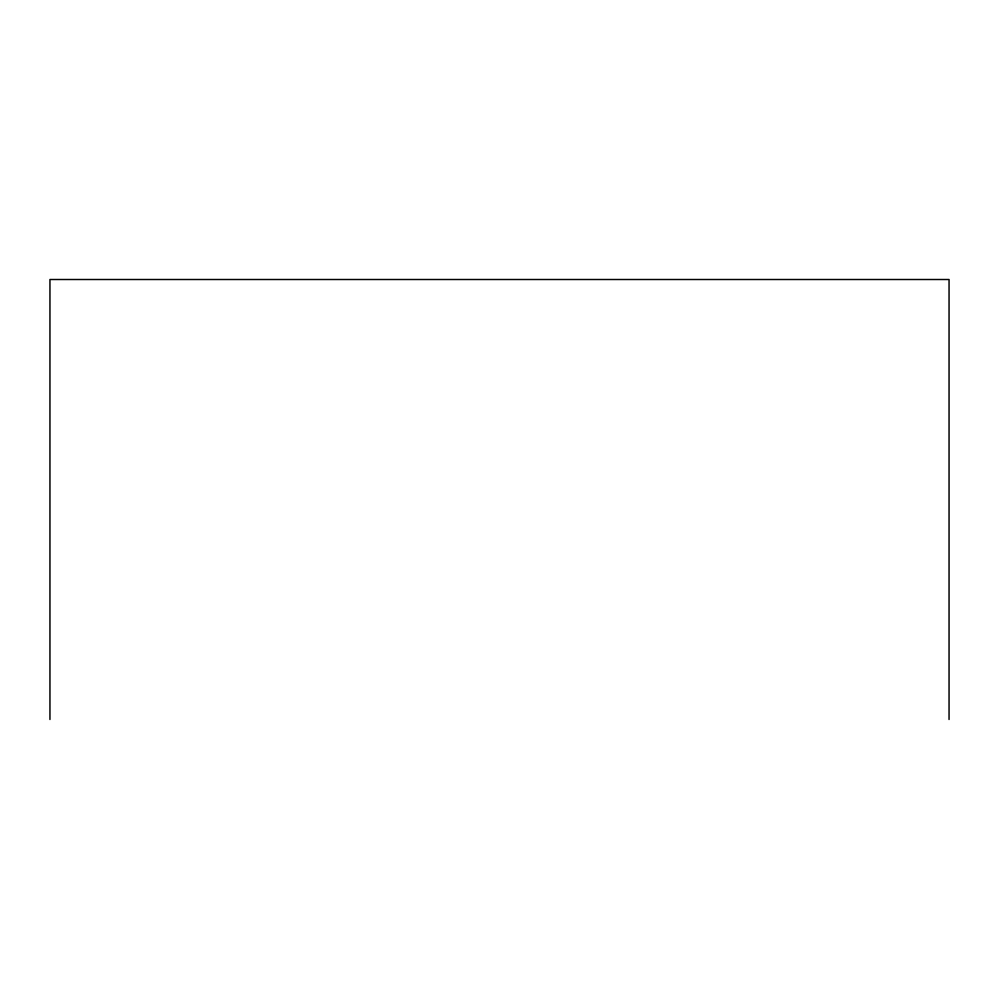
<?xml version="1.0" encoding="UTF-8"?>
<svg xmlns="http://www.w3.org/2000/svg" width="999" height="999" viewBox="0 0 999 999"><rect width="100%" height="100%" fill="white"/><g stroke="black" fill="none" stroke-linecap="round" stroke-linejoin="round"><path stroke-width="1.5" d="M949.05 719.492L949.05 279.508L49.95 279.508L49.95 719.492"/></g></svg>
